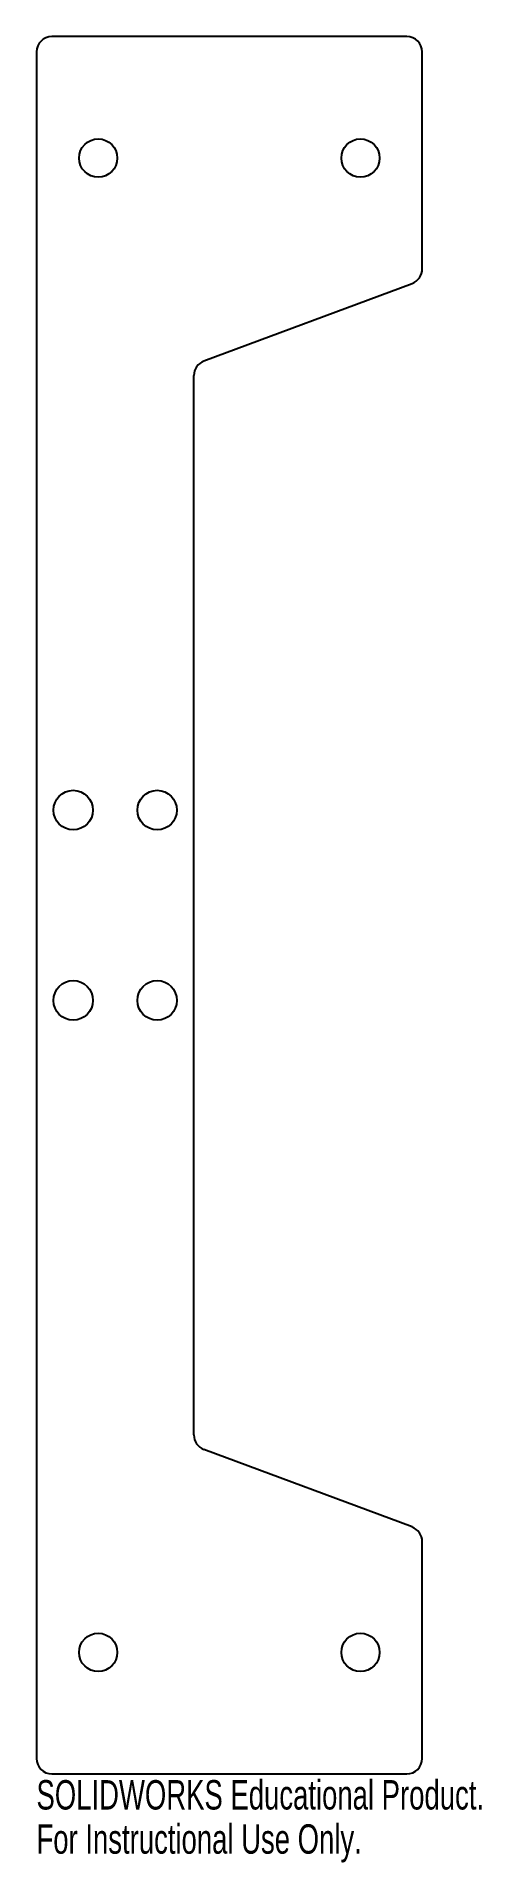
# Model space of a CAD drawing. Header units: inches. Extents: x 0 to 2.9, y -6.2 to 5.6.
import ezdxf

# ---------------------------------------------------------------- set-up
doc = ezdxf.new("R2010")
doc.units = ezdxf.units.IN
doc.header["$MEASUREMENT"] = 0
doc.styles.add('SLDTEXTSTYLE0', font='TXT', dxfattribs={"width": 0.7})

msp = doc.modelspace()

# ---------------------------------------------------------------- linework, layer by layer
at = {"color": 7, "linetype": 'Continuous', "lineweight": 25}
for p, q in [((2.4, 5.625), (0.1, 5.625)), ((0, 5.525), (0, -5.525)), ((2.5, 4.12), (2.5, 5.525)), ((1.085, 3.524), (2.435, 4.026)), ((1.02, -3.43), (1.02, 3.43)), ((2.435, -4.026), (1.085, -3.524)), ((2.5, -5.525), (2.5, -4.12)), ((0.1, -5.625), (2.4, -5.625))]:
    msp.add_line(p, q, dxfattribs=at)
for centre, radius in [((0.4, 4.838), 0.124), ((2.1, 4.838), 0.124), ((0.238, 0.616), 0.128), ((0.782, 0.616), 0.128), ((0.238, -0.616), 0.128), ((0.782, -0.616), 0.128), ((0.4, -4.838), 0.124), ((2.1, -4.838), 0.124)]:
    msp.add_circle(centre, radius, dxfattribs=at)
for centre, start, end in [((0.1, 5.525), 90, 180), ((2.4, 5.525), 0, 90), ((2.4, 4.12), 290.3929, 0), ((1.12, 3.43), 110.3929, 180), ((1.12, -3.43), 180, 249.6071), ((2.4, -4.12), 0, 69.6071), ((0.1, -5.525), 180, 270), ((2.4, -5.525), 270, 0)]:
    msp.add_arc(centre, 0.1, start, end, dxfattribs=at)

# ---------------------------------------------------------------- texts
at = {"color": 7, "linetype": 'Continuous', "char_height": 0.1903, "attachment_point": 1, "style": 'SLDTEXTSTYLE0'}
for s, insert in [('SOLIDWORKS Educational Product.', (0, -5.665)), ('For Instructional Use Only.', (0, -5.951))]:
    msp.add_mtext(s, dxfattribs=dict(at, insert=insert))

doc.saveas('drawing.dxf')
